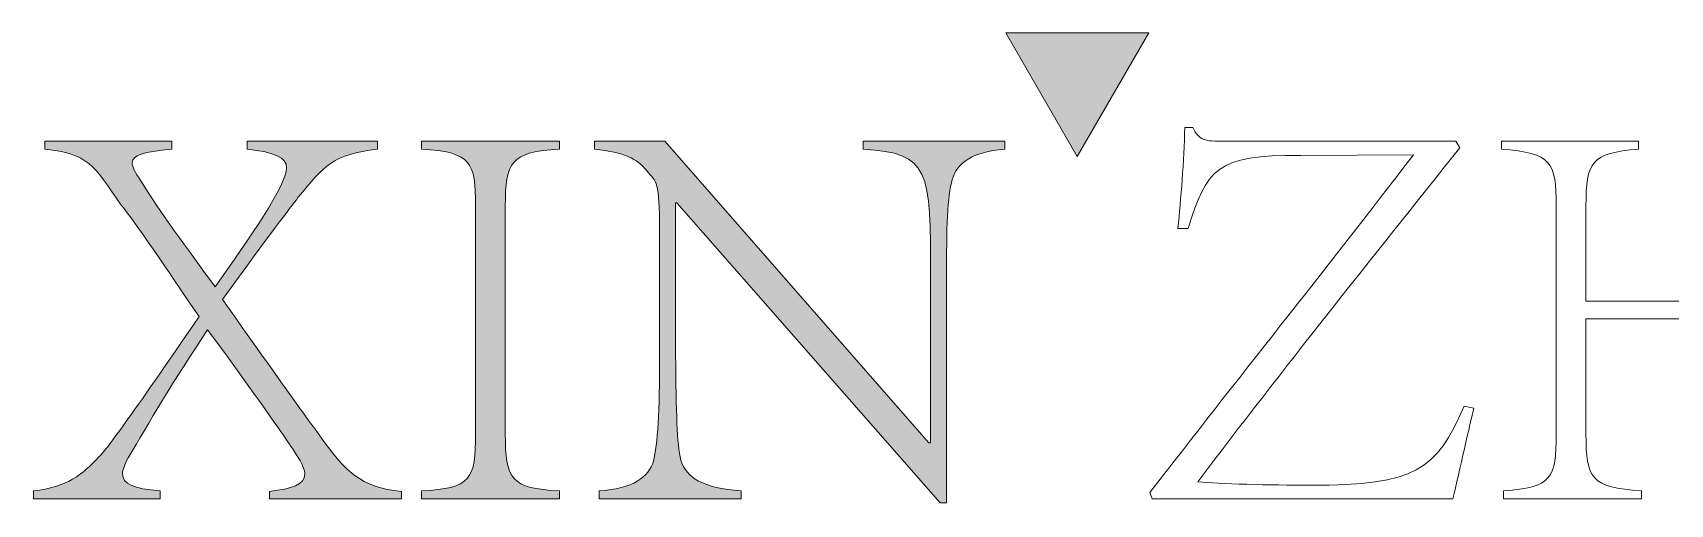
# Model space of a CAD drawing. Header units: inches. Extents: x -3272461 to -2504170, y 403793 to 1071042.
# Drawn here: x -2656881 to -2655360, y 545422 to 545860 of the extents above; entities that cross this region are included whole.
import ezdxf

# ---------------------------------------------------------------- set-up
doc = ezdxf.new("R2010")
doc.units = ezdxf.units.IN
doc.header["$LTSCALE"] = 1000
doc.header["$MEASUREMENT"] = 0
doc.layers.get('0').update_dxf_attribs({"lineweight": 18})

msp = doc.modelspace()

# ---------------------------------------------------------------- hatches: boundary and pattern name
msp.add_hatch(color=256).paths.add_polyline_path([(-2655844.8, 545859.7), (-2655911.1, 545744.6), (-2655977.5, 545859.7)], flags=0)
h = msp.add_hatch(color=256)
edge = h.paths.add_edge_path(flags=0)
edge.add_spline(control_points=[(-2656355.3, 545426.7), (-2656355.3, 545426.7), (-2656355.3, 545434.1), (-2656355.3, 545434.1)], knot_values=[0, 0, 0, 0, 7.441406, 7.441406, 7.441406, 7.441406], weights=[1, 1, 1, 1], degree=3, periodic=0)
edge.add_spline(control_points=[(-2656355.3, 545434.1), (-2656324, 545436.2), (-2656309.1, 545446.9), (-2656304.9, 545461.7)], knot_values=[0, 0, 0, 0, 61.348864, 61.348864, 61.348864, 61.348864], weights=[1, 1, 1, 1], degree=3, periodic=0)
edge.add_spline(control_points=[(-2656304.9, 545461.7), (-2656300.7, 545477.7), (-2656299.1, 545506.9), (-2656299.1, 545560.5)], knot_values=[0, 0, 0, 0, 99.116821, 99.116821, 99.116821, 99.116821], weights=[1, 1, 1, 1], degree=3, periodic=0)
edge.add_spline(control_points=[(-2656299.1, 545560.5), (-2656299.1, 545560.5), (-2656299.1, 545675.7), (-2656299.1, 545675.7)], knot_values=[0, 0, 0, 0, 115.212606, 115.212606, 115.212606, 115.212606], weights=[1, 1, 1, 1], degree=3, periodic=0)
edge.add_spline(control_points=[(-2656299.1, 545675.7), (-2656299.1, 545722.9), (-2656301.7, 545720.3), (-2656311.3, 545732)], knot_values=[0, 0, 0, 0, 59.527943, 59.527943, 59.527943, 59.527943], weights=[1, 1, 1, 1], degree=3, periodic=0)
edge.add_spline(control_points=[(-2656311.3, 545732), (-2656320.3, 545742.6), (-2656331.4, 545748.4), (-2656359.6, 545751.6)], knot_values=[0, 0, 0, 0, 53.556612, 53.556612, 53.556612, 53.556612], weights=[1, 1, 1, 1], degree=3, periodic=0)
edge.add_spline(control_points=[(-2656359.6, 545751.6), (-2656359.6, 545751.6), (-2656359.6, 545759), (-2656359.6, 545759)], knot_values=[0, 0, 0, 0, 7.441406, 7.441406, 7.441406, 7.441406], weights=[1, 1, 1, 1], degree=3, periodic=0)
edge.add_spline(control_points=[(-2656359.6, 545759), (-2656359.6, 545759), (-2656294.3, 545759), (-2656294.3, 545759)], knot_values=[0, 0, 0, 0, 65.293172, 65.293172, 65.293172, 65.293172], weights=[1, 1, 1, 1], degree=3, periodic=0)
edge.add_spline(control_points=[(-2656294.3, 545759), (-2656294.3, 545759), (-2656049, 545478.7), (-2656049, 545478.7)], knot_values=[0, 0, 0, 0, 372.463837, 372.463837, 372.463837, 372.463837], weights=[1, 1, 1, 1], degree=3, periodic=0)
edge.add_spline(control_points=[(-2656049, 545478.7), (-2656049, 545478.7), (-2656047.4, 545478.7), (-2656047.4, 545478.7)], knot_values=[0, 0, 0, 0, 1.601969, 1.601969, 1.601969, 1.601969], weights=[1, 1, 1, 1], degree=3, periodic=0)
edge.add_spline(control_points=[(-2656047.4, 545478.7), (-2656047.4, 545478.7), (-2656047.4, 545630), (-2656047.4, 545630)], knot_values=[0, 0, 0, 0, 151.308594, 151.308594, 151.308594, 151.308594], weights=[1, 1, 1, 1], degree=3, periodic=0)
edge.add_spline(control_points=[(-2656047.4, 545630), (-2656047.4, 545733.5), (-2656047.9, 545747.4), (-2656110.1, 545751.6)], knot_values=[0, 0, 0, 0, 161.678425, 161.678425, 161.678425, 161.678425], weights=[1, 1, 1, 1], degree=3, periodic=0)
edge.add_spline(control_points=[(-2656110.1, 545751.6), (-2656110.1, 545751.6), (-2656110.1, 545759), (-2656110.1, 545759)], knot_values=[0, 0, 0, 0, 7.441406, 7.441406, 7.441406, 7.441406], weights=[1, 1, 1, 1], degree=3, periodic=0)
edge.add_spline(control_points=[(-2656110.1, 545759), (-2656110.1, 545759), (-2655978.4, 545759), (-2655978.4, 545759)], knot_values=[0, 0, 0, 0, 131.645711, 131.645711, 131.645711, 131.645711], weights=[1, 1, 1, 1], degree=3, periodic=0)
edge.add_spline(control_points=[(-2655978.4, 545759), (-2655978.4, 545759), (-2655978.4, 545751.6), (-2655978.4, 545751.6)], knot_values=[0, 0, 0, 0, 7.441406, 7.441406, 7.441406, 7.441406], weights=[1, 1, 1, 1], degree=3, periodic=0)
edge.add_spline(control_points=[(-2655978.4, 545751.6), (-2656009.2, 545748.9), (-2656022.5, 545738.9), (-2656027.2, 545723.5)], knot_values=[0, 0, 0, 0, 60.154633, 60.154633, 60.154633, 60.154633], weights=[1, 1, 1, 1], degree=3, periodic=0)
edge.add_spline(control_points=[(-2656027.2, 545723.5), (-2656032, 545707), (-2656032.6, 545679.9), (-2656032.6, 545630)], knot_values=[0, 0, 0, 0, 93.804687, 93.804687, 93.804687, 93.804687], weights=[1, 1, 1, 1], degree=3, periodic=0)
edge.add_spline(control_points=[(-2656032.6, 545630), (-2656032.6, 545630), (-2656032.6, 545423), (-2656032.6, 545423)], knot_values=[0, 0, 0, 0, 207.067464, 207.067464, 207.067464, 207.067464], weights=[1, 1, 1, 1], degree=3, periodic=0)
edge.add_spline(control_points=[(-2656032.6, 545423), (-2656032.6, 545423), (-2656038.4, 545423), (-2656038.4, 545423)], knot_values=[0, 0, 0, 0, 5.839437, 5.839437, 5.839437, 5.839437], weights=[1, 1, 1, 1], degree=3, periodic=0)
edge.add_spline(control_points=[(-2656038.4, 545423), (-2656038.4, 545423), (-2656283.1, 545701.7), (-2656283.1, 545701.7)], knot_values=[0, 0, 0, 0, 370.937923, 370.937923, 370.937923, 370.937923], weights=[1, 1, 1, 1], degree=3, periodic=0)
edge.add_spline(control_points=[(-2656283.1, 545701.7), (-2656283.1, 545701.7), (-2656284.2, 545701.7), (-2656284.2, 545701.7)], knot_values=[0, 0, 0, 0, 1.059367, 1.059367, 1.059367, 1.059367], weights=[1, 1, 1, 1], degree=3, periodic=0)
edge.add_spline(control_points=[(-2656284.2, 545701.7), (-2656284.2, 545701.7), (-2656284.2, 545560.5), (-2656284.2, 545560.5)], knot_values=[0, 0, 0, 0, 141.231689, 141.231689, 141.231689, 141.231689], weights=[1, 1, 1, 1], degree=3, periodic=0)
edge.add_spline(control_points=[(-2656284.2, 545560.5), (-2656283.7, 545506.9), (-2656283.1, 545477.7), (-2656279.4, 545462.8)], knot_values=[0, 0, 0, 0, 97.919192, 97.919192, 97.919192, 97.919192], weights=[1, 1, 1, 1], degree=3, periodic=0)
edge.add_spline(control_points=[(-2656279.4, 545462.8), (-2656274.6, 545446.3), (-2656258.7, 545436.8), (-2656223.2, 545434.1)], knot_values=[0, 0, 0, 0, 67.378468, 67.378468, 67.378468, 67.378468], weights=[1, 1, 1, 1], degree=3, periodic=0)
edge.add_spline(control_points=[(-2656223.2, 545434.1), (-2656223.2, 545434.1), (-2656223.2, 545426.7), (-2656223.2, 545426.7)], knot_values=[0, 0, 0, 0, 7.441406, 7.441406, 7.441406, 7.441406], weights=[1, 1, 1, 1], degree=3, periodic=0)
edge.add_spline(control_points=[(-2656223.2, 545426.7), (-2656223.2, 545426.7), (-2656355.3, 545426.7), (-2656355.3, 545426.7)], knot_values=[0, 0, 0, 0, 132.188314, 132.188314, 132.188314, 132.188314], weights=[1, 1, 1, 1], degree=3, periodic=0)
edge = h.paths.add_edge_path(flags=0)
edge.add_spline(control_points=[(-2656520.4, 545426.7), (-2656520.4, 545426.7), (-2656520.4, 545434.1), (-2656520.4, 545434.1)], knot_values=[0, 0, 0, 0, 7.441406, 7.441406, 7.441406, 7.441406], weights=[1, 1, 1, 1], degree=3, periodic=0)
edge.add_spline(control_points=[(-2656520.4, 545434.1), (-2656474.2, 545436.2), (-2656470, 545445.3), (-2656470, 545487.2)], knot_values=[0, 0, 0, 0, 88.239798, 88.239798, 88.239798, 88.239798], weights=[1, 1, 1, 1], degree=3, periodic=0)
edge.add_spline(control_points=[(-2656470, 545487.2), (-2656470, 545487.2), (-2656470, 545698.5), (-2656470, 545698.5)], knot_values=[0, 0, 0, 0, 211.279093, 211.279093, 211.279093, 211.279093], weights=[1, 1, 1, 1], degree=3, periodic=0)
edge.add_spline(control_points=[(-2656470, 545698.5), (-2656470, 545739.9), (-2656474.2, 545748.9), (-2656520.4, 545751.6)], knot_values=[0, 0, 0, 0, 87.923984, 87.923984, 87.923984, 87.923984], weights=[1, 1, 1, 1], degree=3, periodic=0)
edge.add_spline(control_points=[(-2656520.4, 545751.6), (-2656520.4, 545751.6), (-2656520.4, 545759), (-2656520.4, 545759)], knot_values=[0, 0, 0, 0, 7.441406, 7.441406, 7.441406, 7.441406], weights=[1, 1, 1, 1], degree=3, periodic=0)
edge.add_spline(control_points=[(-2656520.4, 545759), (-2656520.4, 545759), (-2656392, 545759), (-2656392, 545759)], knot_values=[0, 0, 0, 0, 128.467611, 128.467611, 128.467611, 128.467611], weights=[1, 1, 1, 1], degree=3, periodic=0)
edge.add_spline(control_points=[(-2656392, 545759), (-2656392, 545759), (-2656392, 545751.6), (-2656392, 545751.6)], knot_values=[0, 0, 0, 0, 7.441406, 7.441406, 7.441406, 7.441406], weights=[1, 1, 1, 1], degree=3, periodic=0)
edge.add_spline(control_points=[(-2656392, 545751.6), (-2656437.6, 545748.9), (-2656442.4, 545739.9), (-2656442.4, 545698.5)], knot_values=[0, 0, 0, 0, 87.776928, 87.776928, 87.776928, 87.776928], weights=[1, 1, 1, 1], degree=3, periodic=0)
edge.add_spline(control_points=[(-2656442.4, 545698.5), (-2656442.4, 545698.5), (-2656442.4, 545487.2), (-2656442.4, 545487.2)], knot_values=[0, 0, 0, 0, 211.279093, 211.279093, 211.279093, 211.279093], weights=[1, 1, 1, 1], degree=3, periodic=0)
edge.add_spline(control_points=[(-2656442.4, 545487.2), (-2656442.4, 545445.3), (-2656437.6, 545436.2), (-2656392, 545434.1)], knot_values=[0, 0, 0, 0, 88.092225, 88.092225, 88.092225, 88.092225], weights=[1, 1, 1, 1], degree=3, periodic=0)
edge.add_spline(control_points=[(-2656392, 545434.1), (-2656392, 545434.1), (-2656392, 545426.7), (-2656392, 545426.7)], knot_values=[0, 0, 0, 0, 7.441406, 7.441406, 7.441406, 7.441406], weights=[1, 1, 1, 1], degree=3, periodic=0)
edge.add_spline(control_points=[(-2656392, 545426.7), (-2656392, 545426.7), (-2656520.4, 545426.7), (-2656520.4, 545426.7)], knot_values=[0, 0, 0, 0, 128.467611, 128.467611, 128.467611, 128.467611], weights=[1, 1, 1, 1], degree=3, periodic=0)
edge = h.paths.add_edge_path(flags=0)
edge.add_spline(control_points=[(-2656870.2, 545751.6), (-2656870.2, 545751.6), (-2656870.2, 545759), (-2656870.2, 545759)], knot_values=[0, 0, 0, 0, 7.441406, 7.441406, 7.441406, 7.441406], weights=[1, 1, 1, 1], degree=3, periodic=0)
edge.add_spline(control_points=[(-2656870.2, 545759), (-2656870.2, 545759), (-2656752.3, 545759), (-2656752.3, 545759)], knot_values=[0, 0, 0, 0, 117.873942, 117.873942, 117.873942, 117.873942], weights=[1, 1, 1, 1], degree=3, periodic=0)
edge.add_spline(control_points=[(-2656752.3, 545759), (-2656752.3, 545759), (-2656752.3, 545751.6), (-2656752.3, 545751.6)], knot_values=[0, 0, 0, 0, 7.441406, 7.441406, 7.441406, 7.441406], weights=[1, 1, 1, 1], degree=3, periodic=0)
edge.add_spline(control_points=[(-2656752.3, 545751.6), (-2656778.9, 545748.9), (-2656789, 545746.3), (-2656789, 545738.9), (-2656789, 545735.1), (-2656786.3, 545729.8), (-2656781.5, 545722.9)], knot_values=[0, 0, 0, 0, 29.533034, 29.533034, 29.533034, 59.066067, 59.066067, 59.066067, 59.066067], weights=[1, 1, 1, 1, 1, 1, 1], degree=3, periodic=0)
edge.add_spline(control_points=[(-2656781.5, 545722.9), (-2656763, 545692.7), (-2656738, 545659.2), (-2656712, 545623.7)], knot_values=[0, 0, 0, 0, 121.232205, 121.232205, 121.232205, 121.232205], weights=[1, 1, 1, 1], degree=3, periodic=0)
edge.add_spline(control_points=[(-2656712, 545623.7), (-2656680.7, 545667.7), (-2656645.6, 545718.1), (-2656645.6, 545734.1), (-2656645.6, 545744.2), (-2656656.3, 545748.4), (-2656682.3, 545751.6)], knot_values=[0, 0, 0, 0, 86.780348, 86.780348, 86.780348, 173.560696, 173.560696, 173.560696, 173.560696], weights=[1, 1, 1, 1, 1, 1, 1], degree=3, periodic=0)
edge.add_spline(control_points=[(-2656682.3, 545751.6), (-2656682.3, 545751.6), (-2656682.3, 545759), (-2656682.3, 545759)], knot_values=[0, 0, 0, 0, 7.441406, 7.441406, 7.441406, 7.441406], weights=[1, 1, 1, 1], degree=3, periodic=0)
edge.add_spline(control_points=[(-2656682.3, 545759), (-2656682.3, 545759), (-2656561.2, 545759), (-2656561.2, 545759)], knot_values=[0, 0, 0, 0, 121.026204, 121.026204, 121.026204, 121.026204], weights=[1, 1, 1, 1], degree=3, periodic=0)
edge.add_spline(control_points=[(-2656561.2, 545759), (-2656561.2, 545759), (-2656561.2, 545751.6), (-2656561.2, 545751.6)], knot_values=[0, 0, 0, 0, 7.441406, 7.441406, 7.441406, 7.441406], weights=[1, 1, 1, 1], degree=3, periodic=0)
edge.add_spline(control_points=[(-2656561.2, 545751.6), (-2656602.1, 545746.8), (-2656610.6, 545736.2), (-2656635, 545706.5)], knot_values=[0, 0, 0, 0, 89.969743, 89.969743, 89.969743, 89.969743], weights=[1, 1, 1, 1], degree=3, periodic=0)
edge.add_spline(control_points=[(-2656635, 545706.5), (-2656642.5, 545696.9), (-2656660, 545674.1), (-2656705.1, 545612)], knot_values=[0, 0, 0, 0, 117.621334, 117.621334, 117.621334, 117.621334], weights=[1, 1, 1, 1], degree=3, periodic=0)
edge.add_spline(control_points=[(-2656705.1, 545612), (-2656672.7, 545565.8), (-2656638.2, 545517.5), (-2656615.4, 545486.2)], knot_values=[0, 0, 0, 0, 154.55378, 154.55378, 154.55378, 154.55378], weights=[1, 1, 1, 1], degree=3, periodic=0)
edge.add_spline(control_points=[(-2656615.4, 545486.2), (-2656591.5, 545452.2), (-2656576.6, 545437.3), (-2656538.9, 545433.6)], knot_values=[0, 0, 0, 0, 96.776453, 96.776453, 96.776453, 96.776453], weights=[1, 1, 1, 1], degree=3, periodic=0)
edge.add_spline(control_points=[(-2656538.9, 545433.6), (-2656538.9, 545433.6), (-2656538.9, 545426.7), (-2656538.9, 545426.7)], knot_values=[0, 0, 0, 0, 6.924642, 6.924642, 6.924642, 6.924642], weights=[1, 1, 1, 1], degree=3, periodic=0)
edge.add_spline(control_points=[(-2656538.9, 545426.7), (-2656538.9, 545426.7), (-2656661.6, 545426.7), (-2656661.6, 545426.7)], knot_values=[0, 0, 0, 0, 122.628174, 122.628174, 122.628174, 122.628174], weights=[1, 1, 1, 1], degree=3, periodic=0)
edge.add_spline(control_points=[(-2656661.6, 545426.7), (-2656661.6, 545426.7), (-2656661.6, 545433.6), (-2656661.6, 545433.6)], knot_values=[0, 0, 0, 0, 6.924642, 6.924642, 6.924642, 6.924642], weights=[1, 1, 1, 1], degree=3, periodic=0)
edge.add_spline(control_points=[(-2656661.6, 545433.6), (-2656640.3, 545436.2), (-2656628.7, 545440), (-2656628.7, 545449.5), (-2656628.7, 545453.2), (-2656630.3, 545457), (-2656632.9, 545462.3)], knot_values=[0, 0, 0, 0, 26.534513, 26.534513, 26.534513, 53.069027, 53.069027, 53.069027, 53.069027], weights=[1, 1, 1, 1, 1, 1, 1], degree=3, periodic=0)
edge.add_spline(control_points=[(-2656632.9, 545462.3), (-2656647.8, 545485.6), (-2656688.1, 545542.4), (-2656718.9, 545583.8)], knot_values=[0, 0, 0, 0, 148.941001, 148.941001, 148.941001, 148.941001], weights=[1, 1, 1, 1], degree=3, periodic=0)
edge.add_spline(control_points=[(-2656718.9, 545583.8), (-2656751.3, 545535.5), (-2656773.6, 545497.3), (-2656792.7, 545464.9)], knot_values=[0, 0, 0, 0, 139.967761, 139.967761, 139.967761, 139.967761], weights=[1, 1, 1, 1], degree=3, periodic=0)
edge.add_spline(control_points=[(-2656792.7, 545464.9), (-2656795.9, 545458.6), (-2656798, 545453.8), (-2656798, 545450), (-2656798, 545440.5), (-2656787.9, 545436.2), (-2656763, 545434.1)], knot_values=[0, 0, 0, 0, 28.89822, 28.89822, 28.89822, 57.796439, 57.796439, 57.796439, 57.796439], weights=[1, 1, 1, 1, 1, 1, 1], degree=3, periodic=0)
edge.add_spline(control_points=[(-2656763, 545434.1), (-2656763, 545434.1), (-2656763, 545426.7), (-2656763, 545426.7)], knot_values=[0, 0, 0, 0, 7.441406, 7.441406, 7.441406, 7.441406], weights=[1, 1, 1, 1], degree=3, periodic=0)
edge.add_spline(control_points=[(-2656763, 545426.7), (-2656763, 545426.7), (-2656880.8, 545426.7), (-2656880.8, 545426.7)], knot_values=[0, 0, 0, 0, 117.873942, 117.873942, 117.873942, 117.873942], weights=[1, 1, 1, 1], degree=3, periodic=0)
edge.add_spline(control_points=[(-2656880.8, 545426.7), (-2656880.8, 545426.7), (-2656880.8, 545434.1), (-2656880.8, 545434.1)], knot_values=[0, 0, 0, 0, 7.441406, 7.441406, 7.441406, 7.441406], weights=[1, 1, 1, 1], degree=3, periodic=0)
edge.add_spline(control_points=[(-2656880.8, 545434.1), (-2656849.5, 545437.8), (-2656835.7, 545448.5), (-2656819.8, 545466)], knot_values=[0, 0, 0, 0, 70.794263, 70.794263, 70.794263, 70.794263], weights=[1, 1, 1, 1], degree=3, periodic=0)
edge.add_spline(control_points=[(-2656819.8, 545466), (-2656814.5, 545470.2), (-2656791.1, 545502.1), (-2656726.9, 545596)], knot_values=[0, 0, 0, 0, 159.934181, 159.934181, 159.934181, 159.934181], weights=[1, 1, 1, 1], degree=3, periodic=0)
edge.add_spline(control_points=[(-2656726.9, 545596), (-2656757.1, 545640.6), (-2656786.3, 545683.6), (-2656799.1, 545699.6)], knot_values=[0, 0, 0, 0, 126.234775, 126.234775, 126.234775, 126.234775], weights=[1, 1, 1, 1], degree=3, periodic=0)
edge.add_spline(control_points=[(-2656799.1, 545699.6), (-2656825.6, 545737.8), (-2656829.3, 545746.8), (-2656870.2, 545751.6)], knot_values=[0, 0, 0, 0, 92.849059, 92.849059, 92.849059, 92.849059], weights=[1, 1, 1, 1], degree=3, periodic=0)

# ---------------------------------------------------------------- linework, layer by layer
for p, q in [((-2655911.1, 545744.6), (-2655977.5, 545859.7)), ((-2655977.5, 545859.7), (-2655844.8, 545859.7)), ((-2655844.8, 545859.7), (-2655911.1, 545744.6)), ((-2656870.2, 545759), (-2656870.2, 545751.6)), ((-2656752.3, 545759), (-2656752.3, 545751.6)), ((-2656682.3, 545759), (-2656682.3, 545751.6)), ((-2656561.2, 545759), (-2656561.2, 545751.6)), ((-2656520.4, 545759), (-2656520.4, 545751.6)), ((-2656392, 545759), (-2656392, 545751.6)), ((-2656359.6, 545759), (-2656359.6, 545751.6)), ((-2656110.1, 545759), (-2656110.1, 545751.6)), ((-2655978.4, 545759), (-2655978.4, 545751.6)), ((-2655517.2, 545759), (-2655517.2, 545751.6)), ((-2655389.8, 545759), (-2655389.8, 545751.6)), ((-2656470, 545698.5), (-2656470, 545487.2)), ((-2656442.4, 545698.5), (-2656442.4, 545487.2)), ((-2656284.2, 545701.7), (-2656284.2, 545560.5)), ((-2655466.2, 545698.5), (-2655466.2, 545487.2)), ((-2655438.6, 545698.5), (-2655438.6, 545610.4)), ((-2656299.1, 545675.7), (-2656299.1, 545560.5)), ((-2656047.4, 545630), (-2656047.4, 545478.7)), ((-2656032.6, 545630), (-2656032.6, 545423)), ((-2655438.6, 545593.9), (-2655438.6, 545487.2)), ((-2656880.8, 545434.1), (-2656880.8, 545426.7)), ((-2656763, 545434.1), (-2656763, 545426.7)), ((-2656661.6, 545433.6), (-2656661.6, 545426.7)), ((-2656538.9, 545433.6), (-2656538.9, 545426.7)), ((-2656520.4, 545434.1), (-2656520.4, 545426.7)), ((-2656392, 545434.1), (-2656392, 545426.7)), ((-2656355.3, 545434.1), (-2656355.3, 545426.7)), ((-2656223.2, 545434.1), (-2656223.2, 545426.7)), ((-2655515.1, 545434.1), (-2655515.1, 545426.7)), ((-2655387.1, 545434.1), (-2655387.1, 545426.7))]:
    msp.add_line(p, q)
for points in [[(-2656870.2, 545759), (-2656870.2, 545759), (-2656752.3, 545759), (-2656752.3, 545759)], [(-2656682.3, 545759), (-2656682.3, 545759), (-2656561.2, 545759), (-2656561.2, 545759)], [(-2656520.4, 545759), (-2656520.4, 545759), (-2656392, 545759), (-2656392, 545759)], [(-2656359.6, 545759), (-2656359.6, 545759), (-2656294.3, 545759), (-2656294.3, 545759)], [(-2656294.3, 545759), (-2656294.3, 545759), (-2656049, 545478.7), (-2656049, 545478.7)], [(-2656110.1, 545759), (-2656110.1, 545759), (-2655978.4, 545759), (-2655978.4, 545759)], [(-2655817.6, 545677.8), (-2655815, 545704.9), (-2655811.8, 545740.5), (-2655811.3, 545771.8)], [(-2655811.3, 545771.8), (-2655811.3, 545771.8), (-2655803.9, 545771.8), (-2655803.9, 545771.8)], [(-2655803.9, 545771.8), (-2655801.2, 545765.9), (-2655798.5, 545762.7), (-2655793.7, 545760.6)], [(-2655793.7, 545760.6), (-2655789.5, 545759), (-2655783.7, 545759), (-2655775.7, 545759)], [(-2655775.7, 545759), (-2655775.7, 545759), (-2655559.6, 545759), (-2655559.6, 545759)], [(-2655559.6, 545759), (-2655559.6, 545759), (-2655555.9, 545752.7), (-2655555.9, 545752.7)], [(-2655517.2, 545759), (-2655517.2, 545759), (-2655389.8, 545759), (-2655389.8, 545759)], [(-2656799.1, 545699.6), (-2656825.6, 545737.8), (-2656829.3, 545746.8), (-2656870.2, 545751.6)], [(-2656561.2, 545751.6), (-2656602.1, 545746.8), (-2656610.6, 545736.2), (-2656635, 545706.5)], [(-2656470, 545698.5), (-2656470, 545739.9), (-2656474.2, 545748.9), (-2656520.4, 545751.6)], [(-2656392, 545751.6), (-2656437.6, 545748.9), (-2656442.4, 545739.9), (-2656442.4, 545698.5)], [(-2656311.3, 545732), (-2656320.3, 545742.6), (-2656331.4, 545748.4), (-2656359.6, 545751.6)], [(-2656047.4, 545630), (-2656047.4, 545733.5), (-2656047.9, 545747.4), (-2656110.1, 545751.6)], [(-2655978.4, 545751.6), (-2656009.2, 545748.9), (-2656022.5, 545738.9), (-2656027.2, 545723.5)], [(-2655843.7, 545432.5), (-2655763.5, 545536.6), (-2655680.7, 545639.1), (-2655598.9, 545746.3)], [(-2655703.5, 545745.8), (-2655783.1, 545746.3), (-2655790.6, 545733), (-2655808.1, 545677.8)], [(-2655555.9, 545752.7), (-2655637.1, 545650.7), (-2655719.4, 545548.3), (-2655799.1, 545442.6)], [(-2655598.9, 545746.3), (-2655598.9, 545746.3), (-2655703.5, 545745.8), (-2655703.5, 545745.8)], [(-2655466.2, 545698.5), (-2655466.2, 545739.9), (-2655470.5, 545747.9), (-2655517.2, 545751.6)], [(-2655389.8, 545751.6), (-2655433.8, 545747.9), (-2655438.6, 545739.9), (-2655438.6, 545698.5)], [(-2656299.1, 545675.7), (-2656299.1, 545722.9), (-2656301.7, 545720.3), (-2656311.3, 545732)], [(-2656781.5, 545722.9), (-2656763, 545692.7), (-2656738, 545659.2), (-2656712, 545623.7)], [(-2656027.2, 545723.5), (-2656032, 545707), (-2656032.6, 545679.9), (-2656032.6, 545630)], [(-2656726.9, 545596), (-2656757.1, 545640.6), (-2656786.3, 545683.6), (-2656799.1, 545699.6)], [(-2656635, 545706.5), (-2656642.5, 545696.9), (-2656660, 545674.1), (-2656705.1, 545612)], [(-2656038.4, 545423), (-2656038.4, 545423), (-2656283.1, 545701.7), (-2656283.1, 545701.7)], [(-2656283.1, 545701.7), (-2656283.1, 545701.7), (-2656284.2, 545701.7), (-2656284.2, 545701.7)], [(-2655808.1, 545677.8), (-2655808.1, 545677.8), (-2655817.6, 545677.8), (-2655817.6, 545677.8)], [(-2656705.1, 545612), (-2656672.7, 545565.8), (-2656638.2, 545517.5), (-2656615.4, 545486.2)], [(-2655438.6, 545610.4), (-2655438.6, 545610.4), (-2655214.6, 545610.4), (-2655214.6, 545610.4)], [(-2656819.8, 545466), (-2656814.5, 545470.2), (-2656791.1, 545502.1), (-2656726.9, 545596)], [(-2655214.6, 545593.9), (-2655214.6, 545593.9), (-2655438.6, 545593.9), (-2655438.6, 545593.9)], [(-2656718.9, 545583.8), (-2656751.3, 545535.5), (-2656773.6, 545497.3), (-2656792.7, 545464.9)], [(-2656632.9, 545462.3), (-2656647.8, 545485.6), (-2656688.1, 545542.4), (-2656718.9, 545583.8)], [(-2656304.9, 545461.7), (-2656300.7, 545477.7), (-2656299.1, 545506.9), (-2656299.1, 545560.5)], [(-2656284.2, 545560.5), (-2656283.7, 545506.9), (-2656283.1, 545477.7), (-2656279.4, 545462.8)], [(-2655542.7, 545511.1), (-2655546.3, 545497.3), (-2655555.9, 545452.2), (-2655562.3, 545426.7)], [(-2655551.7, 545512.7), (-2655551.7, 545512.7), (-2655542.7, 545511.1), (-2655542.7, 545511.1)], [(-2656615.4, 545486.2), (-2656591.5, 545452.2), (-2656576.6, 545437.3), (-2656538.9, 545433.6)], [(-2656520.4, 545434.1), (-2656474.2, 545436.2), (-2656470, 545445.3), (-2656470, 545487.2)], [(-2656442.4, 545487.2), (-2656442.4, 545445.3), (-2656437.6, 545436.2), (-2656392, 545434.1)], [(-2655515.1, 545434.1), (-2655470.5, 545437.3), (-2655466.2, 545445.3), (-2655466.2, 545487.2)], [(-2655438.6, 545487.2), (-2655438.6, 545445.3), (-2655433.8, 545437.3), (-2655387.1, 545434.1)], [(-2656049, 545478.7), (-2656049, 545478.7), (-2656047.4, 545478.7), (-2656047.4, 545478.7)], [(-2656880.8, 545434.1), (-2656849.5, 545437.8), (-2656835.7, 545448.5), (-2656819.8, 545466)], [(-2656355.3, 545434.1), (-2656324, 545436.2), (-2656309.1, 545446.9), (-2656304.9, 545461.7)], [(-2656279.4, 545462.8), (-2656274.6, 545446.3), (-2656258.7, 545436.8), (-2656223.2, 545434.1)], [(-2656763, 545426.7), (-2656763, 545426.7), (-2656880.8, 545426.7), (-2656880.8, 545426.7)], [(-2656538.9, 545426.7), (-2656538.9, 545426.7), (-2656661.6, 545426.7), (-2656661.6, 545426.7)], [(-2656392, 545426.7), (-2656392, 545426.7), (-2656520.4, 545426.7), (-2656520.4, 545426.7)], [(-2656223.2, 545426.7), (-2656223.2, 545426.7), (-2656355.3, 545426.7), (-2656355.3, 545426.7)], [(-2655841.5, 545426.7), (-2655841.5, 545426.7), (-2655843.7, 545432.5), (-2655843.7, 545432.5)], [(-2655562.3, 545426.7), (-2655562.3, 545426.7), (-2655841.5, 545426.7), (-2655841.5, 545426.7)], [(-2655387.1, 545426.7), (-2655387.1, 545426.7), (-2655515.1, 545426.7), (-2655515.1, 545426.7)], [(-2656032.6, 545423), (-2656032.6, 545423), (-2656038.4, 545423), (-2656038.4, 545423)]]:
    msp.add_open_spline(points, degree=3)
for points, knots in [([(-2656752.3, 545751.6), (-2656778.9, 545748.9), (-2656789, 545746.3), (-2656789, 545738.9), (-2656789, 545735.1), (-2656786.3, 545729.8), (-2656781.5, 545722.9)], [0, 0, 0, 0, 29.024318, 29.024318, 29.024318, 58.048635, 58.048635, 58.048635, 58.048635]), ([(-2656712, 545623.7), (-2656680.7, 545667.7), (-2656645.6, 545718.1), (-2656645.6, 545734.1), (-2656645.6, 545744.2), (-2656656.3, 545748.4), (-2656682.3, 545751.6)], [0, 0, 0, 0, 86.071584, 86.071584, 86.071584, 172.143168, 172.143168, 172.143168, 172.143168]), ([(-2655799.1, 545442.6), (-2655779.9, 545440.5), (-2655732.2, 545439.4), (-2655694.5, 545439.4), (-2655596.3, 545439.4), (-2655578.2, 545452.7), (-2655551.7, 545512.7)], [0, 0, 0, 0, 138.981154, 138.981154, 138.981154, 277.962308, 277.962308, 277.962308, 277.962308]), ([(-2656792.7, 545464.9), (-2656795.9, 545458.6), (-2656798, 545453.8), (-2656798, 545450), (-2656798, 545440.5), (-2656787.9, 545436.2), (-2656763, 545434.1)], [0, 0, 0, 0, 28.371686, 28.371686, 28.371686, 56.743372, 56.743372, 56.743372, 56.743372]), ([(-2656661.6, 545433.6), (-2656640.3, 545436.2), (-2656628.7, 545440), (-2656628.7, 545449.5), (-2656628.7, 545453.2), (-2656630.3, 545457), (-2656632.9, 545462.3)], [0, 0, 0, 0, 26.031663, 26.031663, 26.031663, 52.063326, 52.063326, 52.063326, 52.063326])]:
    msp.add_open_spline(points, degree=3, knots=knots)

doc.saveas('drawing.dxf')
